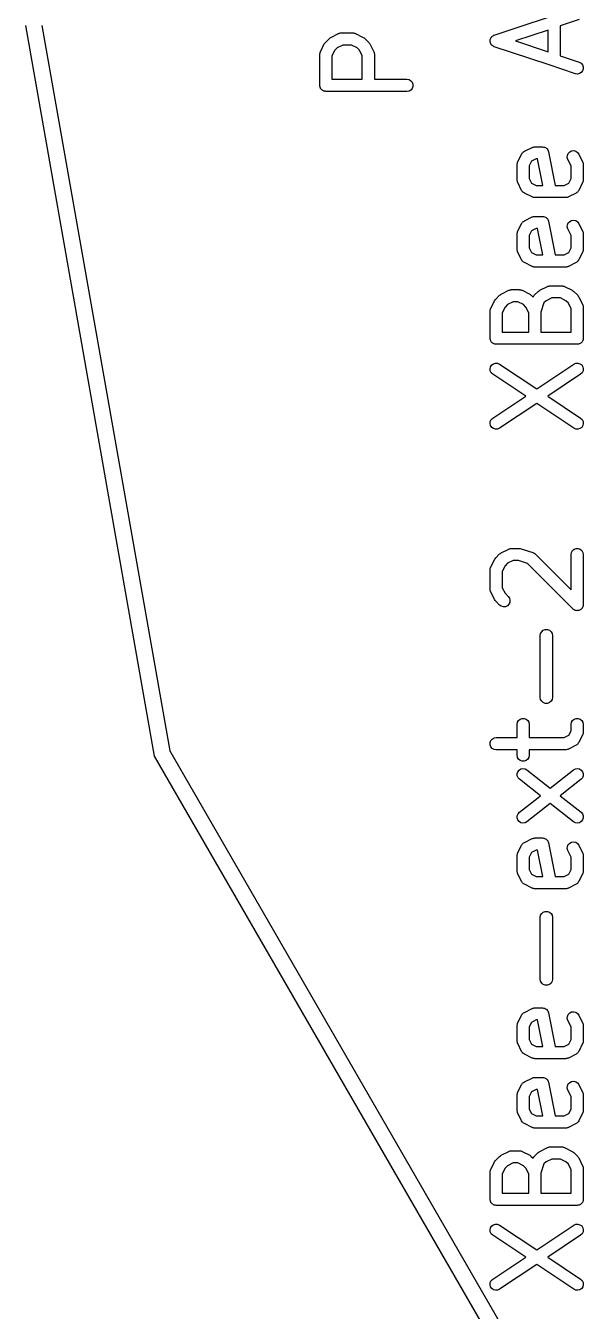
# Model space of a CAD drawing. Extents: x 173.7 to 226.3, y -126 to -74.1.
# Drawn here: x 173.65 to 180.53, y -115.86 to -100 of the extents above; entities that cross this region are included whole.
import ezdxf

# ---------------------------------------------------------------- set-up
doc = ezdxf.new("R2010")
doc.units = 0
doc.header["$MEASUREMENT"] = 0
doc.layers.add('BLACK', color=7, linetype='CONTINUOUS')

msp = doc.modelspace()

# ---------------------------------------------------------------- linework, layer by layer
at = {"layer": 'Black'}
for p, q in [((179.429, -100.119), (180.429, -99.786)), ((175.239, -109.012), (173.65, -100)), ((173.85, -100), (175.427, -108.944)), ((180.476, -99.9283), (180.242, -100.006)), ((180.242, -100.006), (180.242, -100.375)), ((177.347, -100.209), (177.395, -100.161)), ((177.395, -100.161), (177.404, -100.154)), ((177.404, -100.154), (177.414, -100.147)), ((177.414, -100.147), (177.509, -100.1)), ((177.509, -100.1), (177.513, -100.098)), ((177.513, -100.098), (177.517, -100.096)), ((177.517, -100.096), (177.526, -100.095)), ((177.526, -100.095), (177.534, -100.092)), ((177.534, -100.092), (177.539, -100.092)), ((177.539, -100.092), (177.543, -100.092)), ((177.543, -100.092), (177.686, -100.092)), ((177.686, -100.092), (177.69, -100.092)), ((177.69, -100.092), (177.694, -100.092)), ((177.694, -100.092), (177.703, -100.095)), ((177.703, -100.095), (177.711, -100.096)), ((177.711, -100.096), (177.715, -100.098)), ((177.715, -100.098), (177.719, -100.1)), ((177.719, -100.1), (177.814, -100.147)), ((177.814, -100.147), (177.824, -100.154)), ((177.824, -100.154), (177.834, -100.161)), ((177.834, -100.161), (177.882, -100.209)), ((179.378, -100.179), (179.379, -100.178)), ((179.378, -100.19), (179.378, -100.179)), ((179.378, -100.201), (179.378, -100.19)), ((179.379, -100.175), (179.383, -100.165)), ((179.379, -100.178), (179.379, -100.175)), ((179.383, -100.165), (179.386, -100.155)), ((179.386, -100.155), (179.388, -100.153)), ((179.388, -100.151), (179.396, -100.143)), ((179.388, -100.153), (179.388, -100.151)), ((179.396, -100.143), (179.403, -100.134)), ((179.403, -100.134), (179.404, -100.133)), ((179.404, -100.133), (179.406, -100.132)), ((179.406, -100.132), (179.415, -100.126)), ((179.415, -100.126), (179.425, -100.121)), ((179.425, -100.121), (179.427, -100.12)), ((179.427, -100.12), (179.429, -100.119)), ((180.092, -100.056), (179.69, -100.19)), ((179.69, -100.19), (180.092, -100.325)), ((180.092, -100.325), (180.092, -100.056)), ((177.277, -100.357), (177.278, -100.353)), ((177.277, -100.738), (177.277, -100.357)), ((177.278, -100.349), (177.28, -100.34)), ((177.278, -100.353), (177.278, -100.349)), ((177.28, -100.34), (177.282, -100.331)), ((177.282, -100.331), (177.284, -100.328)), ((177.284, -100.328), (177.285, -100.324)), ((177.285, -100.324), (177.333, -100.228)), ((177.333, -100.228), (177.34, -100.219)), ((177.34, -100.219), (177.347, -100.209)), ((177.462, -100.306), (177.427, -100.375)), ((177.492, -100.276), (177.462, -100.306)), ((177.561, -100.242), (177.492, -100.276)), ((177.668, -100.242), (177.561, -100.242)), ((177.737, -100.276), (177.668, -100.242)), ((177.767, -100.306), (177.737, -100.276)), ((177.801, -100.375), (177.767, -100.306)), ((177.882, -100.209), (177.888, -100.219)), ((177.888, -100.219), (177.896, -100.228)), ((177.896, -100.228), (177.943, -100.324)), ((177.943, -100.324), (177.945, -100.328)), ((177.945, -100.328), (177.947, -100.331)), ((177.947, -100.331), (177.948, -100.34)), ((177.948, -100.34), (177.951, -100.349)), ((177.951, -100.349), (177.95, -100.353)), ((177.95, -100.353), (177.951, -100.357)), ((177.951, -100.357), (177.951, -100.663)), ((179.379, -100.203), (179.378, -100.201)), ((179.379, -100.206), (179.379, -100.203)), ((179.383, -100.216), (179.379, -100.206)), ((179.386, -100.226), (179.383, -100.216)), ((179.388, -100.228), (179.386, -100.226)), ((179.388, -100.23), (179.388, -100.228)), ((179.396, -100.238), (179.388, -100.23)), ((179.403, -100.247), (179.396, -100.238)), ((179.404, -100.248), (179.403, -100.247)), ((179.406, -100.249), (179.404, -100.248)), ((179.415, -100.254), (179.406, -100.249)), ((179.425, -100.26), (179.415, -100.254)), ((179.427, -100.261), (179.425, -100.26)), ((179.429, -100.262), (179.427, -100.261)), ((180.092, -100.483), (179.429, -100.262)), ((177.427, -100.375), (177.427, -100.663)), ((177.801, -100.663), (177.801, -100.375)), ((180.429, -100.595), (180.092, -100.483)), ((180.242, -100.375), (180.476, -100.453)), ((180.476, -100.453), (180.499, -100.465)), ((180.499, -100.465), (180.516, -100.485)), ((180.516, -100.485), (180.526, -100.509)), ((180.526, -100.509), (180.527, -100.535)), ((177.427, -100.663), (177.801, -100.663)), ((177.951, -100.663), (178.352, -100.663)), ((178.352, -100.663), (178.378, -100.668)), ((178.378, -100.668), (178.401, -100.681)), ((180.454, -100.599), (180.429, -100.595)), ((180.48, -100.594), (180.454, -100.599)), ((180.502, -100.58), (180.48, -100.594)), ((180.518, -100.56), (180.502, -100.58)), ((180.527, -100.535), (180.518, -100.56)), ((177.279, -100.745), (177.277, -100.738)), ((177.279, -100.751), (177.279, -100.745)), ((177.281, -100.757), (177.279, -100.751)), ((177.282, -100.764), (177.281, -100.757)), ((177.285, -100.769), (177.282, -100.764)), ((177.287, -100.776), (177.285, -100.769)), ((177.292, -100.781), (177.287, -100.776)), ((177.295, -100.786), (177.292, -100.781)), ((177.3, -100.791), (177.295, -100.786)), ((177.304, -100.796), (177.3, -100.791)), ((177.31, -100.799), (177.304, -100.796)), ((177.315, -100.803), (177.31, -100.799)), ((177.321, -100.805), (177.315, -100.803)), ((177.327, -100.809), (177.321, -100.805)), ((177.333, -100.81), (177.327, -100.809)), ((177.339, -100.812), (177.333, -100.81)), ((177.346, -100.812), (177.339, -100.812)), ((177.352, -100.813), (177.346, -100.812)), ((178.352, -100.813), (177.352, -100.813)), ((178.378, -100.809), (178.352, -100.813)), ((178.401, -100.796), (178.378, -100.809)), ((178.401, -100.681), (178.417, -100.701)), ((178.417, -100.776), (178.401, -100.796)), ((178.417, -100.701), (178.426, -100.725)), ((178.426, -100.751), (178.417, -100.776)), ((178.426, -100.725), (178.426, -100.751)), ((179.719, -101.681), (179.766, -101.586)), ((179.766, -101.586), (179.773, -101.577)), ((179.773, -101.577), (179.779, -101.567)), ((179.779, -101.567), (179.781, -101.566)), ((179.781, -101.566), (179.782, -101.565)), ((179.782, -101.565), (179.791, -101.559)), ((179.791, -101.559), (179.8, -101.552)), ((179.8, -101.552), (179.895, -101.504)), ((179.895, -101.504), (179.899, -101.503)), ((179.899, -101.503), (179.903, -101.501)), ((179.903, -101.501), (179.912, -101.499)), ((179.912, -101.499), (179.92, -101.497)), ((179.92, -101.497), (179.924, -101.497)), ((179.924, -101.497), (179.929, -101.496)), ((179.929, -101.496), (180.024, -101.496)), ((180.024, -101.496), (180.036, -101.499)), ((180.036, -101.499), (180.048, -101.5)), ((180.048, -101.5), (180.049, -101.501)), ((180.049, -101.501), (180.049, -101.501)), ((180.049, -101.501), (180.06, -101.507)), ((180.06, -101.507), (180.071, -101.513)), ((180.071, -101.513), (180.071, -101.514)), ((180.071, -101.514), (180.072, -101.514)), ((180.072, -101.514), (180.08, -101.523)), ((180.08, -101.523), (180.088, -101.532)), ((180.088, -101.532), (180.088, -101.533)), ((180.088, -101.533), (180.089, -101.534)), ((180.089, -101.534), (180.093, -101.545)), ((180.093, -101.545), (180.097, -101.557)), ((180.097, -101.557), (180.181, -101.973)), ((180.33, -101.628), (180.332, -101.602)), ((180.332, -101.602), (180.342, -101.578)), ((180.342, -101.578), (180.36, -101.559)), ((180.36, -101.559), (180.383, -101.547)), ((180.383, -101.547), (180.409, -101.544)), ((180.409, -101.544), (180.435, -101.55)), ((180.435, -101.55), (180.456, -101.565)), ((180.456, -101.565), (180.472, -101.586)), ((180.472, -101.586), (180.519, -101.681)), ((179.711, -101.706), (179.714, -101.697)), ((179.711, -101.71), (179.711, -101.706)), ((179.711, -101.714), (179.711, -101.71)), ((179.711, -101.905), (179.711, -101.714)), ((179.714, -101.697), (179.715, -101.689)), ((179.715, -101.689), (179.717, -101.685)), ((179.717, -101.685), (179.719, -101.681)), ((179.889, -101.675), (179.861, -101.732)), ((179.861, -101.732), (179.861, -101.887)), ((179.946, -101.646), (179.889, -101.675)), ((179.962, -101.646), (179.946, -101.646)), ((180.028, -101.973), (179.962, -101.646)), ((180.338, -101.653), (180.33, -101.628)), ((180.377, -101.732), (180.338, -101.653)), ((180.377, -101.887), (180.377, -101.732)), ((180.519, -101.681), (180.521, -101.685)), ((180.521, -101.685), (180.523, -101.689)), ((180.523, -101.689), (180.524, -101.697)), ((180.524, -101.697), (180.527, -101.706)), ((180.527, -101.706), (180.527, -101.71)), ((180.527, -101.71), (180.527, -101.714)), ((180.527, -101.714), (180.527, -101.905)), ((179.711, -101.909), (179.711, -101.905)), ((179.711, -101.913), (179.711, -101.909)), ((179.714, -101.922), (179.711, -101.913)), ((179.715, -101.93), (179.714, -101.922)), ((179.717, -101.934), (179.715, -101.93)), ((179.719, -101.938), (179.717, -101.934)), ((179.766, -102.034), (179.719, -101.938)), ((179.861, -101.887), (179.889, -101.944)), ((179.889, -101.944), (179.946, -101.973)), ((180.292, -101.973), (180.349, -101.944)), ((180.349, -101.944), (180.377, -101.887)), ((180.519, -101.938), (180.472, -102.034)), ((180.521, -101.934), (180.519, -101.938)), ((180.523, -101.93), (180.521, -101.934)), ((180.524, -101.922), (180.523, -101.93)), ((180.527, -101.913), (180.524, -101.922)), ((180.527, -101.905), (180.527, -101.909)), ((180.527, -101.909), (180.527, -101.913)), ((179.773, -102.042), (179.766, -102.034)), ((179.779, -102.052), (179.773, -102.042)), ((179.781, -102.053), (179.779, -102.052)), ((179.782, -102.054), (179.781, -102.053)), ((179.791, -102.061), (179.782, -102.054)), ((179.8, -102.067), (179.791, -102.061)), ((179.895, -102.115), (179.8, -102.067)), ((179.946, -101.973), (180.028, -101.973)), ((180.181, -101.973), (180.292, -101.973)), ((180.438, -102.067), (180.343, -102.115)), ((180.447, -102.061), (180.438, -102.067)), ((180.456, -102.054), (180.447, -102.061)), ((180.458, -102.053), (180.456, -102.054)), ((180.459, -102.052), (180.458, -102.053)), ((180.465, -102.042), (180.459, -102.052)), ((180.472, -102.034), (180.465, -102.042)), ((179.899, -102.116), (179.895, -102.115)), ((179.903, -102.118), (179.899, -102.116)), ((179.912, -102.12), (179.903, -102.118)), ((179.92, -102.122), (179.912, -102.12)), ((179.924, -102.122), (179.92, -102.122)), ((179.929, -102.123), (179.924, -102.122)), ((180.31, -102.123), (179.929, -102.123)), ((180.314, -102.122), (180.31, -102.123)), ((180.318, -102.122), (180.314, -102.122)), ((180.327, -102.12), (180.318, -102.122)), ((180.335, -102.118), (180.327, -102.12)), ((180.339, -102.116), (180.335, -102.118)), ((180.343, -102.115), (180.339, -102.116)), ((179.782, -102.422), (179.791, -102.416)), ((179.791, -102.416), (179.8, -102.409)), ((179.8, -102.409), (179.895, -102.361)), ((179.895, -102.361), (179.899, -102.36)), ((179.899, -102.36), (179.903, -102.358)), ((179.903, -102.358), (179.912, -102.357)), ((179.912, -102.357), (179.92, -102.354)), ((179.92, -102.354), (179.924, -102.354)), ((179.924, -102.354), (179.929, -102.354)), ((179.929, -102.354), (180.024, -102.354)), ((180.024, -102.354), (180.036, -102.356)), ((180.036, -102.356), (180.048, -102.358)), ((180.048, -102.358), (180.049, -102.358)), ((180.049, -102.358), (180.049, -102.358)), ((180.049, -102.358), (180.06, -102.364)), ((180.06, -102.364), (180.071, -102.37)), ((180.071, -102.37), (180.071, -102.371)), ((180.071, -102.371), (180.072, -102.371)), ((180.072, -102.371), (180.08, -102.38)), ((180.08, -102.38), (180.088, -102.39)), ((180.088, -102.39), (180.088, -102.39)), ((180.088, -102.39), (180.089, -102.391)), ((180.089, -102.391), (180.093, -102.403)), ((180.093, -102.403), (180.097, -102.414)), ((180.097, -102.414), (180.181, -102.83)), ((180.342, -102.435), (180.36, -102.416)), ((180.36, -102.416), (180.383, -102.404)), ((180.383, -102.404), (180.409, -102.401)), ((180.409, -102.401), (180.435, -102.407)), ((180.435, -102.407), (180.456, -102.422)), ((179.711, -102.563), (179.714, -102.554)), ((179.711, -102.567), (179.711, -102.563)), ((179.711, -102.571), (179.711, -102.567)), ((179.711, -102.762), (179.711, -102.571)), ((179.714, -102.554), (179.715, -102.546)), ((179.715, -102.546), (179.717, -102.542)), ((179.717, -102.542), (179.719, -102.538)), ((179.719, -102.538), (179.766, -102.443)), ((179.766, -102.443), (179.773, -102.434)), ((179.773, -102.434), (179.779, -102.425)), ((179.779, -102.425), (179.781, -102.423)), ((179.781, -102.423), (179.782, -102.422)), ((179.889, -102.532), (179.861, -102.589)), ((179.946, -102.504), (179.889, -102.532)), ((179.962, -102.504), (179.946, -102.504)), ((180.028, -102.83), (179.962, -102.504)), ((180.33, -102.485), (180.332, -102.459)), ((180.338, -102.51), (180.33, -102.485)), ((180.332, -102.459), (180.342, -102.435)), ((180.377, -102.589), (180.338, -102.51)), ((180.456, -102.422), (180.472, -102.443)), ((180.472, -102.443), (180.519, -102.538)), ((180.519, -102.538), (180.521, -102.542)), ((180.521, -102.542), (180.523, -102.546)), ((180.523, -102.546), (180.524, -102.554)), ((180.524, -102.554), (180.527, -102.563)), ((180.527, -102.563), (180.527, -102.567)), ((180.527, -102.567), (180.527, -102.571)), ((180.527, -102.571), (180.527, -102.762)), ((179.861, -102.589), (179.861, -102.744)), ((180.377, -102.744), (180.377, -102.589)), ((179.711, -102.766), (179.711, -102.762)), ((179.711, -102.77), (179.711, -102.766)), ((179.714, -102.779), (179.711, -102.77)), ((179.715, -102.788), (179.714, -102.779)), ((179.717, -102.791), (179.715, -102.788)), ((179.719, -102.795), (179.717, -102.791)), ((179.766, -102.891), (179.719, -102.795)), ((179.773, -102.9), (179.766, -102.891)), ((179.861, -102.744), (179.889, -102.801)), ((179.889, -102.801), (179.946, -102.83)), ((179.946, -102.83), (180.028, -102.83)), ((180.181, -102.83), (180.292, -102.83)), ((180.292, -102.83), (180.349, -102.801)), ((180.349, -102.801), (180.377, -102.744)), ((180.472, -102.891), (180.465, -102.9)), ((180.519, -102.795), (180.472, -102.891)), ((180.521, -102.791), (180.519, -102.795)), ((180.523, -102.788), (180.521, -102.791)), ((180.524, -102.779), (180.523, -102.788)), ((180.527, -102.77), (180.524, -102.779)), ((180.527, -102.762), (180.527, -102.766)), ((180.527, -102.766), (180.527, -102.77)), ((179.779, -102.909), (179.773, -102.9)), ((179.781, -102.91), (179.779, -102.909)), ((179.782, -102.912), (179.781, -102.91)), ((179.791, -102.918), (179.782, -102.912)), ((179.8, -102.924), (179.791, -102.918)), ((179.895, -102.972), (179.8, -102.924)), ((179.899, -102.973), (179.895, -102.972)), ((179.903, -102.975), (179.899, -102.973)), ((179.912, -102.977), (179.903, -102.975)), ((179.92, -102.979), (179.912, -102.977)), ((179.924, -102.979), (179.92, -102.979)), ((179.929, -102.98), (179.924, -102.979)), ((180.31, -102.98), (179.929, -102.98)), ((180.314, -102.979), (180.31, -102.98)), ((180.318, -102.979), (180.314, -102.979)), ((180.327, -102.977), (180.318, -102.979)), ((180.335, -102.975), (180.327, -102.977)), ((180.339, -102.973), (180.335, -102.975)), ((180.343, -102.972), (180.339, -102.973)), ((180.438, -102.924), (180.343, -102.972)), ((180.447, -102.918), (180.438, -102.924)), ((180.456, -102.912), (180.447, -102.918)), ((180.458, -102.91), (180.456, -102.912)), ((180.459, -102.909), (180.458, -102.91)), ((180.465, -102.9), (180.459, -102.909)), ((180.102, -103.214), (180.11, -103.211)), ((180.11, -103.211), (180.115, -103.211)), ((180.115, -103.211), (180.119, -103.211)), ((180.119, -103.211), (180.262, -103.211)), ((180.262, -103.211), (180.266, -103.211)), ((180.266, -103.211), (180.27, -103.211)), ((180.27, -103.211), (180.279, -103.214)), ((179.447, -103.376), (179.495, -103.328)), ((179.495, -103.328), (179.504, -103.321)), ((179.504, -103.321), (179.514, -103.314)), ((179.514, -103.314), (179.609, -103.266)), ((179.609, -103.266), (179.613, -103.265)), ((179.613, -103.265), (179.617, -103.263)), ((179.617, -103.263), (179.626, -103.261)), ((179.626, -103.261), (179.634, -103.259)), ((179.634, -103.259), (179.639, -103.259)), ((179.639, -103.259), (179.643, -103.258)), ((179.643, -103.258), (179.738, -103.258)), ((179.738, -103.258), (179.742, -103.259)), ((179.742, -103.259), (179.747, -103.259)), ((179.747, -103.259), (179.755, -103.261)), ((179.755, -103.261), (179.764, -103.263)), ((179.764, -103.263), (179.767, -103.265)), ((179.767, -103.265), (179.772, -103.266)), ((179.772, -103.266), (179.867, -103.314)), ((179.867, -103.314), (179.877, -103.321)), ((179.877, -103.321), (179.886, -103.328)), ((179.886, -103.328), (179.908, -103.35)), ((179.908, -103.349), (179.913, -103.342)), ((179.908, -103.35), (179.908, -103.349)), ((179.913, -103.342), (179.917, -103.334)), ((179.917, -103.334), (179.921, -103.331)), ((179.921, -103.331), (179.923, -103.328)), ((179.923, -103.328), (179.971, -103.28)), ((179.971, -103.28), (179.981, -103.273)), ((179.981, -103.273), (179.99, -103.266)), ((179.99, -103.266), (180.086, -103.219)), ((180.137, -103.361), (180.068, -103.395)), ((180.086, -103.219), (180.09, -103.217)), ((180.09, -103.217), (180.093, -103.215)), ((180.093, -103.215), (180.102, -103.214)), ((180.244, -103.361), (180.137, -103.361)), ((180.313, -103.395), (180.244, -103.361)), ((180.279, -103.214), (180.288, -103.215)), ((180.288, -103.215), (180.291, -103.217)), ((180.291, -103.217), (180.295, -103.219)), ((180.295, -103.219), (180.391, -103.266)), ((180.391, -103.266), (180.4, -103.273)), ((180.4, -103.273), (180.41, -103.28)), ((180.41, -103.28), (180.458, -103.328)), ((180.458, -103.328), (180.465, -103.338)), ((180.465, -103.338), (180.472, -103.347)), ((180.472, -103.347), (180.519, -103.443)), ((179.377, -103.524), (179.378, -103.52)), ((179.377, -103.857), (179.377, -103.524)), ((179.378, -103.515), (179.38, -103.507)), ((179.378, -103.52), (179.378, -103.515)), ((179.38, -103.507), (179.382, -103.498)), ((179.382, -103.498), (179.384, -103.494)), ((179.384, -103.494), (179.385, -103.49)), ((179.385, -103.49), (179.433, -103.395)), ((179.433, -103.395), (179.44, -103.385)), ((179.44, -103.385), (179.447, -103.376)), ((179.562, -103.473), (179.527, -103.542)), ((179.592, -103.443), (179.562, -103.473)), ((179.661, -103.408), (179.592, -103.443)), ((179.72, -103.408), (179.661, -103.408)), ((179.789, -103.443), (179.72, -103.408)), ((179.819, -103.473), (179.789, -103.443)), ((179.854, -103.542), (179.819, -103.473)), ((180.042, -103.421), (180.004, -103.536)), ((180.068, -103.395), (180.042, -103.421)), ((180.343, -103.425), (180.313, -103.395)), ((180.377, -103.494), (180.343, -103.425)), ((180.377, -103.782), (180.377, -103.494)), ((180.519, -103.443), (180.521, -103.447)), ((180.521, -103.447), (180.523, -103.451)), ((180.523, -103.451), (180.524, -103.459)), ((180.524, -103.459), (180.527, -103.468)), ((180.527, -103.468), (180.527, -103.472)), ((180.527, -103.472), (180.527, -103.476)), ((180.527, -103.476), (180.527, -103.857)), ((179.527, -103.542), (179.527, -103.782)), ((179.854, -103.782), (179.854, -103.542)), ((180.004, -103.536), (180.004, -103.782)), ((179.527, -103.782), (179.854, -103.782)), ((180.004, -103.782), (180.377, -103.782)), ((179.379, -103.864), (179.377, -103.857)), ((179.379, -103.87), (179.379, -103.864)), ((179.381, -103.876), (179.379, -103.87)), ((179.382, -103.883), (179.381, -103.876)), ((179.385, -103.888), (179.382, -103.883)), ((179.387, -103.895), (179.385, -103.888)), ((179.392, -103.9), (179.387, -103.895)), ((179.395, -103.905), (179.392, -103.9)), ((179.4, -103.91), (179.395, -103.905)), ((179.404, -103.915), (179.4, -103.91)), ((179.41, -103.918), (179.404, -103.915)), ((179.415, -103.922), (179.41, -103.918)), ((179.421, -103.924), (179.415, -103.922)), ((179.427, -103.928), (179.421, -103.924)), ((179.433, -103.929), (179.427, -103.928)), ((179.439, -103.931), (179.433, -103.929)), ((179.446, -103.931), (179.439, -103.931)), ((179.452, -103.932), (179.446, -103.931)), ((180.452, -103.932), (179.452, -103.932)), ((180.459, -103.931), (180.452, -103.932)), ((180.465, -103.931), (180.459, -103.931)), ((180.472, -103.929), (180.465, -103.931)), ((180.478, -103.928), (180.472, -103.929)), ((180.484, -103.924), (180.478, -103.928)), ((180.49, -103.922), (180.484, -103.924)), ((180.495, -103.918), (180.49, -103.922)), ((180.501, -103.915), (180.495, -103.918)), ((180.505, -103.91), (180.501, -103.915)), ((180.51, -103.905), (180.505, -103.91)), ((180.513, -103.9), (180.51, -103.905)), ((180.517, -103.895), (180.513, -103.9)), ((180.52, -103.888), (180.517, -103.895)), ((180.523, -103.883), (180.52, -103.888)), ((180.524, -103.876), (180.523, -103.883)), ((180.526, -103.87), (180.524, -103.876)), ((180.527, -103.857), (180.526, -103.864)), ((180.526, -103.864), (180.526, -103.87)), ((179.378, -104.233), (179.384, -104.208)), ((179.38, -104.259), (179.378, -104.233)), ((179.392, -104.283), (179.38, -104.259)), ((179.384, -104.208), (179.398, -104.186)), ((179.411, -104.3), (179.392, -104.283)), ((179.398, -104.186), (179.419, -104.171)), ((179.817, -104.571), (179.411, -104.3)), ((179.419, -104.171), (179.444, -104.164)), ((179.444, -104.164), (179.47, -104.165)), ((179.47, -104.165), (179.494, -104.176)), ((179.494, -104.176), (179.952, -104.481)), ((179.952, -104.481), (180.411, -104.176)), ((180.494, -104.3), (180.088, -104.571)), ((180.411, -104.176), (180.435, -104.165)), ((180.435, -104.165), (180.461, -104.164)), ((180.461, -104.164), (180.486, -104.171)), ((180.486, -104.171), (180.507, -104.186)), ((180.513, -104.283), (180.494, -104.3)), ((180.507, -104.186), (180.521, -104.208)), ((180.524, -104.259), (180.513, -104.283)), ((180.521, -104.208), (180.527, -104.233)), ((180.527, -104.233), (180.524, -104.259)), ((179.411, -104.842), (179.817, -104.571)), ((180.088, -104.571), (180.494, -104.842)), ((179.952, -104.662), (179.494, -104.967)), ((180.411, -104.967), (179.952, -104.662)), ((179.378, -104.91), (179.38, -104.884)), ((179.384, -104.935), (179.378, -104.91)), ((179.38, -104.884), (179.392, -104.86)), ((179.398, -104.957), (179.384, -104.935)), ((179.392, -104.86), (179.411, -104.842)), ((180.494, -104.842), (180.513, -104.86)), ((180.521, -104.935), (180.507, -104.957)), ((180.513, -104.86), (180.524, -104.884)), ((180.527, -104.91), (180.521, -104.935)), ((180.524, -104.884), (180.527, -104.91)), ((179.419, -104.972), (179.398, -104.957)), ((179.444, -104.979), (179.419, -104.972)), ((179.47, -104.978), (179.444, -104.979)), ((179.494, -104.967), (179.47, -104.978)), ((180.435, -104.978), (180.411, -104.967)), ((180.461, -104.979), (180.435, -104.978)), ((180.486, -104.972), (180.461, -104.979)), ((180.507, -104.957), (180.486, -104.972)), ((179.447, -106.566), (179.495, -106.518)), ((179.495, -106.518), (179.504, -106.512)), ((179.504, -106.512), (179.514, -106.504)), ((179.514, -106.504), (179.609, -106.457)), ((179.609, -106.457), (179.613, -106.455)), ((179.613, -106.455), (179.617, -106.453)), ((179.617, -106.453), (179.626, -106.452)), ((179.626, -106.452), (179.634, -106.449)), ((179.634, -106.449), (179.639, -106.45)), ((179.639, -106.45), (179.643, -106.449)), ((179.643, -106.449), (179.738, -106.449)), ((179.738, -106.449), (179.75, -106.451)), ((179.75, -106.451), (179.762, -106.453)), ((179.762, -106.453), (179.905, -106.5)), ((179.905, -106.5), (179.908, -106.502)), ((179.908, -106.502), (179.913, -106.503)), ((179.913, -106.503), (179.92, -106.508)), ((179.92, -106.508), (179.928, -106.513)), ((179.928, -106.513), (179.93, -106.516)), ((179.93, -106.516), (179.934, -106.518)), ((179.934, -106.518), (180.377, -106.962)), ((180.377, -106.524), (180.382, -106.498)), ((180.377, -106.962), (180.377, -106.524)), ((180.382, -106.498), (180.395, -106.476)), ((180.395, -106.476), (180.415, -106.459)), ((180.415, -106.459), (180.439, -106.45)), ((180.439, -106.45), (180.465, -106.45)), ((180.465, -106.45), (180.49, -106.459)), ((180.49, -106.459), (180.51, -106.476)), ((180.51, -106.476), (180.523, -106.498)), ((180.523, -106.498), (180.527, -106.524)), ((180.527, -106.524), (180.527, -107.143)), ((179.378, -106.706), (179.38, -106.697)), ((179.38, -106.697), (179.382, -106.689)), ((179.382, -106.689), (179.384, -106.685)), ((179.384, -106.685), (179.385, -106.681)), ((179.385, -106.681), (179.433, -106.586)), ((179.433, -106.586), (179.44, -106.576)), ((179.44, -106.576), (179.447, -106.566)), ((179.562, -106.663), (179.527, -106.732)), ((179.592, -106.633), (179.562, -106.663)), ((179.661, -106.599), (179.592, -106.633)), ((179.726, -106.599), (179.661, -106.599)), ((179.84, -106.637), (179.726, -106.599)), ((180.399, -107.196), (179.84, -106.637)), ((179.377, -106.714), (179.378, -106.71)), ((179.377, -106.952), (179.377, -106.714)), ((179.378, -106.71), (179.378, -106.706)), ((179.527, -106.732), (179.527, -106.935)), ((179.378, -106.957), (179.377, -106.952)), ((179.378, -106.961), (179.378, -106.957)), ((179.38, -106.969), (179.378, -106.961)), ((179.382, -106.978), (179.38, -106.969)), ((179.384, -106.982), (179.382, -106.978)), ((179.385, -106.986), (179.384, -106.982)), ((179.433, -107.081), (179.385, -106.986)), ((179.527, -106.935), (179.562, -107.003)), ((179.562, -107.003), (179.601, -107.042)), ((179.44, -107.091), (179.433, -107.081)), ((179.447, -107.101), (179.44, -107.091)), ((179.495, -107.148), (179.447, -107.101)), ((179.516, -107.163), (179.495, -107.148)), ((179.541, -107.17), (179.516, -107.163)), ((179.567, -107.168), (179.541, -107.17)), ((179.591, -107.157), (179.567, -107.168)), ((179.609, -107.138), (179.591, -107.157)), ((179.601, -107.042), (179.616, -107.064)), ((179.62, -107.115), (179.609, -107.138)), ((179.616, -107.064), (179.622, -107.089)), ((179.622, -107.089), (179.62, -107.115)), ((180.523, -107.169), (180.518, -107.177)), ((180.525, -107.162), (180.523, -107.165)), ((180.523, -107.165), (180.523, -107.169)), ((180.526, -107.153), (180.525, -107.162)), ((180.527, -107.143), (180.526, -107.153)), ((180.407, -107.202), (180.399, -107.196)), ((180.415, -107.208), (180.407, -107.202)), ((180.418, -107.209), (180.415, -107.208)), ((180.421, -107.211), (180.418, -107.209)), ((180.43, -107.213), (180.421, -107.211)), ((180.439, -107.217), (180.43, -107.213)), ((180.443, -107.217), (180.439, -107.217)), ((180.446, -107.218), (180.443, -107.217)), ((180.456, -107.217), (180.446, -107.218)), ((180.465, -107.217), (180.456, -107.217)), ((180.469, -107.216), (180.465, -107.217)), ((180.472, -107.215), (180.469, -107.216)), ((180.481, -107.211), (180.472, -107.215)), ((180.49, -107.208), (180.481, -107.211)), ((180.492, -107.206), (180.49, -107.208)), ((180.495, -107.204), (180.492, -107.206)), ((180.502, -107.197), (180.495, -107.204)), ((180.51, -107.191), (180.502, -107.197)), ((180.511, -107.188), (180.51, -107.191)), ((180.514, -107.186), (180.511, -107.188)), ((180.518, -107.177), (180.514, -107.186)), ((180.001, -107.498), (180.014, -107.476)), ((180.014, -107.476), (180.034, -107.459)), ((180.034, -107.459), (180.058, -107.45)), ((180.058, -107.45), (180.084, -107.45)), ((180.084, -107.45), (180.109, -107.459)), ((180.109, -107.459), (180.129, -107.476)), ((180.129, -107.476), (180.142, -107.498)), ((179.996, -107.524), (180.001, -107.498)), ((179.996, -108.286), (179.996, -107.524)), ((180.142, -107.498), (180.146, -107.524)), ((180.146, -107.524), (180.146, -108.286)), ((180.001, -108.311), (179.996, -108.286)), ((180.146, -108.286), (180.142, -108.311)), ((180.014, -108.334), (180.001, -108.311)), ((180.034, -108.351), (180.014, -108.334)), ((180.058, -108.36), (180.034, -108.351)), ((180.084, -108.36), (180.058, -108.36)), ((180.109, -108.351), (180.084, -108.36)), ((180.129, -108.334), (180.109, -108.351)), ((180.142, -108.311), (180.129, -108.334)), ((179.711, -108.619), (179.715, -108.593)), ((179.715, -108.593), (179.728, -108.571)), ((179.728, -108.571), (179.748, -108.554)), ((179.748, -108.554), (179.773, -108.545)), ((179.773, -108.545), (179.799, -108.545)), ((179.799, -108.545), (179.823, -108.554)), ((179.823, -108.554), (179.843, -108.571)), ((179.843, -108.571), (179.856, -108.593)), ((179.856, -108.593), (179.861, -108.619)), ((180.377, -108.619), (180.382, -108.593)), ((180.382, -108.593), (180.395, -108.571)), ((180.395, -108.571), (180.415, -108.554)), ((180.415, -108.554), (180.439, -108.545)), ((180.439, -108.545), (180.465, -108.545)), ((180.465, -108.545), (180.49, -108.554)), ((180.49, -108.554), (180.51, -108.571)), ((180.51, -108.571), (180.523, -108.593)), ((180.523, -108.593), (180.527, -108.619)), ((179.711, -108.782), (179.711, -108.619)), ((179.861, -108.619), (179.861, -108.782)), ((180.292, -108.782), (180.349, -108.754)), ((180.349, -108.754), (180.377, -108.697)), ((180.377, -108.697), (180.377, -108.619)), ((180.519, -108.748), (180.472, -108.843)), ((180.521, -108.744), (180.519, -108.748)), ((180.523, -108.74), (180.521, -108.744)), ((180.524, -108.731), (180.523, -108.74)), ((180.527, -108.723), (180.524, -108.731)), ((180.527, -108.619), (180.527, -108.714)), ((180.527, -108.714), (180.527, -108.719)), ((180.527, -108.719), (180.527, -108.723)), ((179.379, -108.844), (179.387, -108.82)), ((179.379, -108.87), (179.379, -108.844)), ((179.387, -108.895), (179.379, -108.87)), ((179.387, -108.82), (179.404, -108.8)), ((179.404, -108.915), (179.387, -108.895)), ((179.404, -108.8), (179.427, -108.787)), ((179.427, -108.928), (179.404, -108.915)), ((179.427, -108.787), (179.452, -108.782)), ((179.452, -108.782), (179.711, -108.782)), ((179.861, -108.782), (180.292, -108.782)), ((180.438, -108.877), (180.343, -108.924)), ((180.447, -108.87), (180.438, -108.877)), ((180.456, -108.864), (180.447, -108.87)), ((180.458, -108.862), (180.456, -108.864)), ((180.459, -108.861), (180.458, -108.862)), ((180.465, -108.852), (180.459, -108.861)), ((180.472, -108.843), (180.465, -108.852)), ((179.815, -116.937), (175.239, -109.012)), ((175.427, -108.944), (179.968, -116.809)), ((179.452, -108.932), (179.427, -108.928)), ((179.711, -108.932), (179.452, -108.932)), ((179.711, -109), (179.711, -108.932)), ((179.715, -109.026), (179.711, -109)), ((179.728, -109.048), (179.715, -109.026)), ((179.748, -109.065), (179.728, -109.048)), ((179.773, -109.074), (179.748, -109.065)), ((179.799, -109.074), (179.773, -109.074)), ((179.823, -109.065), (179.799, -109.074)), ((179.843, -109.048), (179.823, -109.065)), ((179.856, -109.026), (179.843, -109.048)), ((179.861, -109), (179.856, -109.026)), ((180.31, -108.932), (179.861, -108.932)), ((179.861, -108.932), (179.861, -109)), ((180.314, -108.931), (180.31, -108.932)), ((180.318, -108.932), (180.314, -108.931)), ((180.327, -108.929), (180.318, -108.932)), ((180.335, -108.928), (180.327, -108.929)), ((180.339, -108.925), (180.335, -108.928)), ((180.343, -108.924), (180.339, -108.925)), ((179.711, -109.227), (179.72, -109.203)), ((179.712, -109.253), (179.711, -109.227)), ((179.72, -109.203), (179.736, -109.182)), ((179.736, -109.182), (179.758, -109.168)), ((179.758, -109.168), (179.783, -109.163)), ((179.783, -109.163), (179.809, -109.167)), ((179.809, -109.167), (179.832, -109.179)), ((179.832, -109.179), (180.119, -109.405)), ((180.119, -109.405), (180.406, -109.179)), ((180.406, -109.179), (180.429, -109.167)), ((180.429, -109.167), (180.455, -109.163)), ((180.455, -109.163), (180.48, -109.168)), ((180.48, -109.168), (180.502, -109.182)), ((180.502, -109.182), (180.519, -109.203)), ((180.519, -109.203), (180.527, -109.227)), ((180.527, -109.227), (180.526, -109.253)), ((179.722, -109.278), (179.712, -109.253)), ((179.739, -109.297), (179.722, -109.278)), ((179.998, -109.5), (179.739, -109.297)), ((180.499, -109.297), (180.24, -109.5)), ((180.516, -109.278), (180.499, -109.297)), ((180.526, -109.253), (180.516, -109.278)), ((179.739, -109.703), (179.998, -109.5)), ((180.24, -109.5), (180.499, -109.703)), ((179.722, -109.722), (179.739, -109.703)), ((180.119, -109.595), (179.832, -109.821)), ((180.406, -109.821), (180.119, -109.595)), ((180.499, -109.703), (180.516, -109.722)), ((179.711, -109.773), (179.712, -109.747)), ((179.72, -109.797), (179.711, -109.773)), ((179.712, -109.747), (179.722, -109.722)), ((179.736, -109.818), (179.72, -109.797)), ((179.758, -109.832), (179.736, -109.818)), ((179.783, -109.837), (179.758, -109.832)), ((179.809, -109.833), (179.783, -109.837)), ((179.832, -109.821), (179.809, -109.833)), ((180.429, -109.833), (180.406, -109.821)), ((180.455, -109.837), (180.429, -109.833)), ((180.48, -109.832), (180.455, -109.837)), ((180.502, -109.818), (180.48, -109.832)), ((180.519, -109.797), (180.502, -109.818)), ((180.516, -109.722), (180.526, -109.747)), ((180.527, -109.773), (180.519, -109.797)), ((180.526, -109.747), (180.527, -109.773)), ((179.8, -110.076), (179.895, -110.028)), ((179.895, -110.028), (179.899, -110.027)), ((179.899, -110.027), (179.903, -110.025)), ((179.903, -110.025), (179.912, -110.023)), ((179.912, -110.023), (179.92, -110.021)), ((179.92, -110.021), (179.924, -110.021)), ((179.924, -110.021), (179.929, -110.02)), ((179.929, -110.02), (180.024, -110.02)), ((180.024, -110.02), (180.036, -110.022)), ((180.036, -110.022), (180.048, -110.024)), ((180.048, -110.024), (180.049, -110.025)), ((180.049, -110.025), (180.049, -110.025)), ((180.049, -110.025), (180.06, -110.031)), ((179.719, -110.205), (179.766, -110.109)), ((179.766, -110.109), (179.773, -110.1)), ((179.773, -110.1), (179.779, -110.091)), ((179.779, -110.091), (179.781, -110.09)), ((179.781, -110.09), (179.782, -110.088)), ((179.782, -110.088), (179.791, -110.082)), ((179.791, -110.082), (179.8, -110.076)), ((179.946, -110.17), (179.889, -110.199)), ((179.962, -110.17), (179.946, -110.17)), ((180.028, -110.496), (179.962, -110.17)), ((180.06, -110.031), (180.071, -110.037)), ((180.071, -110.037), (180.071, -110.037)), ((180.071, -110.037), (180.072, -110.038)), ((180.072, -110.038), (180.08, -110.047)), ((180.08, -110.047), (180.088, -110.056)), ((180.088, -110.056), (180.088, -110.057)), ((180.088, -110.057), (180.089, -110.058)), ((180.089, -110.058), (180.093, -110.069)), ((180.093, -110.069), (180.097, -110.081)), ((180.097, -110.081), (180.181, -110.496)), ((180.33, -110.151), (180.332, -110.125)), ((180.338, -110.176), (180.33, -110.151)), ((180.332, -110.125), (180.342, -110.102)), ((180.377, -110.256), (180.338, -110.176)), ((180.342, -110.102), (180.36, -110.083)), ((180.36, -110.083), (180.383, -110.071)), ((180.383, -110.071), (180.409, -110.068)), ((180.409, -110.068), (180.435, -110.074)), ((180.435, -110.074), (180.456, -110.088)), ((180.456, -110.088), (180.472, -110.109)), ((180.472, -110.109), (180.519, -110.205)), ((179.711, -110.23), (179.714, -110.221)), ((179.711, -110.234), (179.711, -110.23)), ((179.711, -110.238), (179.711, -110.234)), ((179.711, -110.429), (179.711, -110.238)), ((179.714, -110.221), (179.715, -110.212)), ((179.715, -110.212), (179.717, -110.209)), ((179.717, -110.209), (179.719, -110.205)), ((179.889, -110.199), (179.861, -110.256)), ((179.861, -110.256), (179.861, -110.411)), ((180.377, -110.411), (180.377, -110.256)), ((180.519, -110.205), (180.521, -110.209)), ((180.521, -110.209), (180.523, -110.212)), ((180.523, -110.212), (180.524, -110.221)), ((180.524, -110.221), (180.527, -110.23)), ((180.527, -110.23), (180.527, -110.234)), ((180.527, -110.234), (180.527, -110.238)), ((180.527, -110.238), (180.527, -110.429)), ((179.711, -110.433), (179.711, -110.429)), ((179.711, -110.437), (179.711, -110.433)), ((179.714, -110.446), (179.711, -110.437)), ((179.715, -110.454), (179.714, -110.446)), ((179.717, -110.458), (179.715, -110.454)), ((179.719, -110.462), (179.717, -110.458)), ((179.766, -110.557), (179.719, -110.462)), ((179.861, -110.411), (179.889, -110.468)), ((179.889, -110.468), (179.946, -110.496)), ((179.946, -110.496), (180.028, -110.496)), ((180.181, -110.496), (180.292, -110.496)), ((180.292, -110.496), (180.349, -110.468)), ((180.349, -110.468), (180.377, -110.411)), ((180.519, -110.462), (180.472, -110.557)), ((180.521, -110.458), (180.519, -110.462)), ((180.523, -110.454), (180.521, -110.458)), ((180.524, -110.446), (180.523, -110.454)), ((180.527, -110.437), (180.524, -110.446)), ((180.527, -110.429), (180.527, -110.433)), ((180.527, -110.433), (180.527, -110.437)), ((179.773, -110.566), (179.766, -110.557)), ((179.779, -110.575), (179.773, -110.566)), ((179.781, -110.577), (179.779, -110.575)), ((179.782, -110.578), (179.781, -110.577)), ((179.791, -110.584), (179.782, -110.578)), ((179.8, -110.591), (179.791, -110.584)), ((179.895, -110.639), (179.8, -110.591)), ((179.899, -110.64), (179.895, -110.639)), ((179.903, -110.642), (179.899, -110.64)), ((179.912, -110.643), (179.903, -110.642)), ((179.92, -110.646), (179.912, -110.643)), ((179.924, -110.646), (179.92, -110.646)), ((179.929, -110.646), (179.924, -110.646)), ((180.31, -110.646), (179.929, -110.646)), ((180.314, -110.646), (180.31, -110.646)), ((180.318, -110.646), (180.314, -110.646)), ((180.327, -110.643), (180.318, -110.646)), ((180.335, -110.642), (180.327, -110.643)), ((180.339, -110.64), (180.335, -110.642)), ((180.343, -110.639), (180.339, -110.64)), ((180.438, -110.591), (180.343, -110.639)), ((180.447, -110.584), (180.438, -110.591)), ((180.456, -110.578), (180.447, -110.584)), ((180.458, -110.577), (180.456, -110.578)), ((180.459, -110.575), (180.458, -110.577)), ((180.465, -110.566), (180.459, -110.575)), ((180.472, -110.557), (180.465, -110.566)), ((179.996, -111), (180.001, -110.974)), ((180.001, -110.974), (180.014, -110.952)), ((180.014, -110.952), (180.034, -110.935)), ((180.034, -110.935), (180.058, -110.926)), ((180.058, -110.926), (180.084, -110.926)), ((180.084, -110.926), (180.109, -110.935)), ((180.109, -110.935), (180.129, -110.952)), ((180.129, -110.952), (180.142, -110.974)), ((180.142, -110.974), (180.146, -111)), ((179.996, -111.762), (179.996, -111)), ((180.146, -111), (180.146, -111.762)), ((180.001, -111.788), (179.996, -111.762)), ((180.146, -111.762), (180.142, -111.788)), ((180.014, -111.81), (180.001, -111.788)), ((180.034, -111.827), (180.014, -111.81)), ((180.058, -111.836), (180.034, -111.827)), ((180.084, -111.836), (180.058, -111.836)), ((180.109, -111.827), (180.084, -111.836)), ((180.129, -111.81), (180.109, -111.827)), ((180.142, -111.788), (180.129, -111.81)), ((179.719, -112.3), (179.766, -112.205)), ((179.766, -112.205), (179.773, -112.196)), ((179.773, -112.196), (179.779, -112.187)), ((179.779, -112.187), (179.781, -112.185)), ((179.781, -112.185), (179.782, -112.184)), ((179.782, -112.184), (179.791, -112.178)), ((179.791, -112.178), (179.8, -112.171)), ((179.8, -112.171), (179.895, -112.123)), ((179.895, -112.123), (179.899, -112.122)), ((179.899, -112.122), (179.903, -112.12)), ((179.903, -112.12), (179.912, -112.118)), ((179.912, -112.118), (179.92, -112.116)), ((179.92, -112.116), (179.924, -112.116)), ((179.924, -112.116), (179.929, -112.115)), ((179.929, -112.115), (180.024, -112.115)), ((180.024, -112.115), (180.036, -112.118)), ((180.036, -112.118), (180.048, -112.119)), ((180.048, -112.119), (180.049, -112.12)), ((180.049, -112.12), (180.049, -112.12)), ((180.049, -112.12), (180.06, -112.126)), ((180.06, -112.126), (180.071, -112.132)), ((180.071, -112.132), (180.071, -112.133)), ((180.071, -112.133), (180.072, -112.133)), ((180.072, -112.133), (180.08, -112.142)), ((180.08, -112.142), (180.088, -112.151)), ((180.088, -112.151), (180.088, -112.152)), ((180.088, -112.152), (180.089, -112.153)), ((180.089, -112.153), (180.093, -112.164)), ((180.093, -112.164), (180.097, -112.176)), ((180.097, -112.176), (180.181, -112.592)), ((180.33, -112.247), (180.332, -112.221)), ((180.338, -112.272), (180.33, -112.247)), ((180.332, -112.221), (180.342, -112.197)), ((180.342, -112.197), (180.36, -112.178)), ((180.36, -112.178), (180.383, -112.166)), ((180.383, -112.166), (180.409, -112.163)), ((180.409, -112.163), (180.435, -112.169)), ((180.435, -112.169), (180.456, -112.184)), ((180.456, -112.184), (180.472, -112.205)), ((180.472, -112.205), (180.519, -112.3)), ((179.711, -112.325), (179.714, -112.316)), ((179.711, -112.329), (179.711, -112.325)), ((179.711, -112.333), (179.711, -112.329)), ((179.711, -112.524), (179.711, -112.333)), ((179.714, -112.316), (179.715, -112.308)), ((179.715, -112.308), (179.717, -112.304)), ((179.717, -112.304), (179.719, -112.3)), ((179.889, -112.294), (179.861, -112.351)), ((179.861, -112.351), (179.861, -112.506)), ((179.946, -112.265), (179.889, -112.294)), ((179.962, -112.265), (179.946, -112.265)), ((180.028, -112.592), (179.962, -112.265)), ((180.377, -112.351), (180.338, -112.272)), ((180.377, -112.506), (180.377, -112.351)), ((180.519, -112.3), (180.521, -112.304)), ((180.521, -112.304), (180.523, -112.308)), ((180.523, -112.308), (180.524, -112.316)), ((180.524, -112.316), (180.527, -112.325)), ((180.527, -112.325), (180.527, -112.329)), ((180.527, -112.329), (180.527, -112.333)), ((180.527, -112.333), (180.527, -112.524)), ((179.711, -112.528), (179.711, -112.524)), ((179.711, -112.532), (179.711, -112.528)), ((179.714, -112.541), (179.711, -112.532)), ((179.715, -112.549), (179.714, -112.541)), ((179.717, -112.553), (179.715, -112.549)), ((179.719, -112.557), (179.717, -112.553)), ((179.766, -112.653), (179.719, -112.557)), ((179.861, -112.506), (179.889, -112.563)), ((179.889, -112.563), (179.946, -112.592)), ((180.292, -112.592), (180.349, -112.563)), ((180.349, -112.563), (180.377, -112.506)), ((180.519, -112.557), (180.472, -112.653)), ((180.521, -112.553), (180.519, -112.557)), ((180.523, -112.549), (180.521, -112.553)), ((180.524, -112.541), (180.523, -112.549)), ((180.527, -112.532), (180.524, -112.541)), ((180.527, -112.524), (180.527, -112.528)), ((180.527, -112.528), (180.527, -112.532)), ((179.773, -112.661), (179.766, -112.653)), ((179.779, -112.671), (179.773, -112.661)), ((179.781, -112.672), (179.779, -112.671)), ((179.782, -112.674), (179.781, -112.672)), ((179.791, -112.68), (179.782, -112.674)), ((179.8, -112.686), (179.791, -112.68)), ((179.895, -112.734), (179.8, -112.686)), ((179.946, -112.592), (180.028, -112.592)), ((180.181, -112.592), (180.292, -112.592)), ((180.438, -112.686), (180.343, -112.734)), ((180.447, -112.68), (180.438, -112.686)), ((180.456, -112.674), (180.447, -112.68)), ((180.458, -112.672), (180.456, -112.674)), ((180.459, -112.671), (180.458, -112.672)), ((180.465, -112.661), (180.459, -112.671)), ((180.472, -112.653), (180.465, -112.661)), ((179.899, -112.735), (179.895, -112.734)), ((179.903, -112.737), (179.899, -112.735)), ((179.912, -112.739), (179.903, -112.737)), ((179.92, -112.741), (179.912, -112.739)), ((179.924, -112.741), (179.92, -112.741)), ((179.929, -112.742), (179.924, -112.741)), ((180.31, -112.742), (179.929, -112.742)), ((180.314, -112.741), (180.31, -112.742)), ((180.318, -112.741), (180.314, -112.741)), ((180.327, -112.739), (180.318, -112.741)), ((180.335, -112.737), (180.327, -112.739)), ((180.339, -112.735), (180.335, -112.737)), ((180.343, -112.734), (180.339, -112.735)), ((179.779, -113.044), (179.781, -113.042)), ((179.781, -113.042), (179.782, -113.041)), ((179.782, -113.041), (179.791, -113.035)), ((179.791, -113.035), (179.8, -113.028)), ((179.8, -113.028), (179.895, -112.981)), ((179.895, -112.981), (179.899, -112.979)), ((179.899, -112.979), (179.903, -112.977)), ((179.903, -112.977), (179.912, -112.976)), ((179.912, -112.976), (179.92, -112.973)), ((179.92, -112.973), (179.924, -112.973)), ((179.924, -112.973), (179.929, -112.973)), ((179.929, -112.973), (180.024, -112.973)), ((180.024, -112.973), (180.036, -112.975)), ((180.036, -112.975), (180.048, -112.977)), ((180.048, -112.977), (180.049, -112.977)), ((180.049, -112.977), (180.049, -112.977)), ((180.049, -112.977), (180.06, -112.983)), ((180.06, -112.983), (180.071, -112.989)), ((180.071, -112.989), (180.071, -112.99)), ((180.071, -112.99), (180.072, -112.99)), ((180.072, -112.99), (180.08, -112.999)), ((180.08, -112.999), (180.088, -113.009)), ((180.088, -113.009), (180.088, -113.009)), ((180.088, -113.009), (180.089, -113.01)), ((180.089, -113.01), (180.093, -113.022)), ((180.093, -113.022), (180.097, -113.033)), ((180.097, -113.033), (180.181, -113.449)), ((180.342, -113.054), (180.36, -113.035)), ((180.36, -113.035), (180.383, -113.023)), ((180.383, -113.023), (180.409, -113.02)), ((180.409, -113.02), (180.435, -113.026)), ((180.435, -113.026), (180.456, -113.041)), ((180.456, -113.041), (180.472, -113.062)), ((179.711, -113.182), (179.714, -113.173)), ((179.711, -113.186), (179.711, -113.182)), ((179.711, -113.19), (179.711, -113.186)), ((179.711, -113.381), (179.711, -113.19)), ((179.714, -113.173), (179.715, -113.165)), ((179.715, -113.165), (179.717, -113.161)), ((179.717, -113.161), (179.719, -113.157)), ((179.719, -113.157), (179.766, -113.062)), ((179.766, -113.062), (179.773, -113.053)), ((179.773, -113.053), (179.779, -113.044)), ((179.889, -113.151), (179.861, -113.208)), ((179.946, -113.123), (179.889, -113.151)), ((179.962, -113.123), (179.946, -113.123)), ((180.028, -113.449), (179.962, -113.123)), ((180.33, -113.104), (180.332, -113.078)), ((180.338, -113.129), (180.33, -113.104)), ((180.332, -113.078), (180.342, -113.054)), ((180.377, -113.208), (180.338, -113.129)), ((180.472, -113.062), (180.519, -113.157)), ((180.519, -113.157), (180.521, -113.161)), ((180.521, -113.161), (180.523, -113.165)), ((180.523, -113.165), (180.524, -113.173)), ((180.524, -113.173), (180.527, -113.182)), ((180.527, -113.182), (180.527, -113.186)), ((180.527, -113.186), (180.527, -113.19)), ((180.527, -113.19), (180.527, -113.381)), ((179.861, -113.208), (179.861, -113.363)), ((180.377, -113.363), (180.377, -113.208)), ((179.711, -113.385), (179.711, -113.381)), ((179.711, -113.39), (179.711, -113.385)), ((179.714, -113.398), (179.711, -113.39)), ((179.715, -113.407), (179.714, -113.398)), ((179.717, -113.41), (179.715, -113.407)), ((179.719, -113.414), (179.717, -113.41)), ((179.766, -113.51), (179.719, -113.414)), ((179.773, -113.519), (179.766, -113.51)), ((179.861, -113.363), (179.889, -113.42)), ((179.889, -113.42), (179.946, -113.449)), ((179.946, -113.449), (180.028, -113.449)), ((180.181, -113.449), (180.292, -113.449)), ((180.292, -113.449), (180.349, -113.42)), ((180.349, -113.42), (180.377, -113.363)), ((180.472, -113.51), (180.465, -113.519)), ((180.519, -113.414), (180.472, -113.51)), ((180.521, -113.41), (180.519, -113.414)), ((180.523, -113.407), (180.521, -113.41)), ((180.524, -113.398), (180.523, -113.407)), ((180.527, -113.39), (180.524, -113.398)), ((180.527, -113.381), (180.527, -113.385)), ((180.527, -113.385), (180.527, -113.39)), ((179.779, -113.528), (179.773, -113.519)), ((179.781, -113.529), (179.779, -113.528)), ((179.782, -113.531), (179.781, -113.529)), ((179.791, -113.537), (179.782, -113.531)), ((179.8, -113.543), (179.791, -113.537)), ((179.895, -113.591), (179.8, -113.543)), ((179.899, -113.592), (179.895, -113.591)), ((179.903, -113.594), (179.899, -113.592)), ((179.912, -113.596), (179.903, -113.594)), ((179.92, -113.598), (179.912, -113.596)), ((179.924, -113.598), (179.92, -113.598)), ((179.929, -113.599), (179.924, -113.598)), ((180.31, -113.599), (179.929, -113.599)), ((180.314, -113.598), (180.31, -113.599)), ((180.318, -113.598), (180.314, -113.598)), ((180.327, -113.596), (180.318, -113.598)), ((180.335, -113.594), (180.327, -113.596)), ((180.339, -113.592), (180.335, -113.594)), ((180.343, -113.591), (180.339, -113.592)), ((180.438, -113.543), (180.343, -113.591)), ((180.447, -113.537), (180.438, -113.543)), ((180.456, -113.531), (180.447, -113.537)), ((180.458, -113.529), (180.456, -113.531)), ((180.459, -113.528), (180.458, -113.529)), ((180.465, -113.519), (180.459, -113.528)), ((180.09, -113.836), (180.093, -113.834)), ((180.093, -113.834), (180.102, -113.833)), ((180.102, -113.833), (180.11, -113.83)), ((180.11, -113.83), (180.115, -113.831)), ((180.115, -113.831), (180.119, -113.83)), ((180.119, -113.83), (180.262, -113.83)), ((180.262, -113.83), (180.266, -113.831)), ((180.266, -113.831), (180.27, -113.83)), ((180.27, -113.83), (180.279, -113.833)), ((180.279, -113.833), (180.288, -113.834)), ((180.288, -113.834), (180.291, -113.836)), ((179.447, -113.995), (179.495, -113.947)), ((179.495, -113.947), (179.504, -113.94)), ((179.504, -113.94), (179.514, -113.933)), ((179.514, -113.933), (179.609, -113.885)), ((179.609, -113.885), (179.613, -113.884)), ((179.613, -113.884), (179.617, -113.882)), ((179.617, -113.882), (179.626, -113.88)), ((179.626, -113.88), (179.634, -113.878)), ((179.634, -113.878), (179.639, -113.878)), ((179.639, -113.878), (179.643, -113.877)), ((179.643, -113.877), (179.738, -113.877)), ((179.738, -113.877), (179.742, -113.878)), ((179.742, -113.878), (179.747, -113.878)), ((179.747, -113.878), (179.755, -113.88)), ((179.755, -113.88), (179.764, -113.882)), ((179.764, -113.882), (179.767, -113.884)), ((179.767, -113.884), (179.772, -113.885)), ((179.772, -113.885), (179.867, -113.933)), ((179.867, -113.933), (179.877, -113.94)), ((179.877, -113.94), (179.886, -113.947)), ((179.886, -113.947), (179.908, -113.969)), ((179.908, -113.968), (179.913, -113.961)), ((179.908, -113.969), (179.908, -113.968)), ((179.913, -113.961), (179.917, -113.953)), ((179.917, -113.953), (179.921, -113.951)), ((179.921, -113.951), (179.923, -113.947)), ((179.923, -113.947), (179.971, -113.899)), ((179.971, -113.899), (179.981, -113.892)), ((179.981, -113.892), (179.99, -113.885)), ((179.99, -113.885), (180.086, -113.838)), ((180.137, -113.98), (180.068, -114.014)), ((180.086, -113.838), (180.09, -113.836)), ((180.244, -113.98), (180.137, -113.98)), ((180.313, -114.014), (180.244, -113.98)), ((180.291, -113.836), (180.295, -113.838)), ((180.295, -113.838), (180.391, -113.885)), ((180.391, -113.885), (180.4, -113.892)), ((180.4, -113.892), (180.41, -113.899)), ((180.41, -113.899), (180.458, -113.947)), ((180.458, -113.947), (180.465, -113.957)), ((180.465, -113.957), (180.472, -113.966)), ((180.472, -113.966), (180.519, -114.062)), ((179.377, -114.143), (179.378, -114.139)), ((179.377, -114.476), (179.377, -114.143)), ((179.378, -114.134), (179.38, -114.126)), ((179.378, -114.139), (179.378, -114.134)), ((179.38, -114.126), (179.382, -114.117)), ((179.382, -114.117), (179.384, -114.113)), ((179.384, -114.113), (179.385, -114.109)), ((179.385, -114.109), (179.433, -114.014)), ((179.433, -114.014), (179.44, -114.004)), ((179.44, -114.004), (179.447, -113.995)), ((179.562, -114.092), (179.527, -114.161)), ((179.592, -114.062), (179.562, -114.092)), ((179.661, -114.027), (179.592, -114.062)), ((179.72, -114.027), (179.661, -114.027)), ((179.789, -114.062), (179.72, -114.027)), ((179.819, -114.092), (179.789, -114.062)), ((179.854, -114.161), (179.819, -114.092)), ((180.042, -114.041), (180.004, -114.155)), ((180.068, -114.014), (180.042, -114.041)), ((180.343, -114.044), (180.313, -114.014)), ((180.377, -114.113), (180.343, -114.044)), ((180.377, -114.401), (180.377, -114.113)), ((180.519, -114.062), (180.521, -114.066)), ((180.521, -114.066), (180.523, -114.07)), ((180.523, -114.07), (180.524, -114.078)), ((180.524, -114.078), (180.527, -114.087)), ((180.527, -114.087), (180.527, -114.091)), ((180.527, -114.091), (180.527, -114.095)), ((180.527, -114.095), (180.527, -114.476)), ((179.527, -114.161), (179.527, -114.401)), ((179.854, -114.401), (179.854, -114.161)), ((180.004, -114.155), (180.004, -114.401)), ((179.527, -114.401), (179.854, -114.401)), ((180.004, -114.401), (180.377, -114.401)), ((179.379, -114.483), (179.377, -114.476)), ((179.379, -114.489), (179.379, -114.483)), ((179.381, -114.495), (179.379, -114.489)), ((179.382, -114.502), (179.381, -114.495)), ((179.385, -114.508), (179.382, -114.502)), ((179.387, -114.514), (179.385, -114.508)), ((179.392, -114.519), (179.387, -114.514)), ((179.395, -114.524), (179.392, -114.519)), ((179.4, -114.529), (179.395, -114.524)), ((179.404, -114.534), (179.4, -114.529)), ((179.41, -114.537), (179.404, -114.534)), ((179.415, -114.541), (179.41, -114.537)), ((179.421, -114.543), (179.415, -114.541)), ((179.427, -114.547), (179.421, -114.543)), ((179.433, -114.548), (179.427, -114.547)), ((179.439, -114.55), (179.433, -114.548)), ((179.446, -114.55), (179.439, -114.55)), ((179.452, -114.551), (179.446, -114.55)), ((180.452, -114.551), (179.452, -114.551)), ((180.459, -114.55), (180.452, -114.551)), ((180.465, -114.55), (180.459, -114.55)), ((180.472, -114.548), (180.465, -114.55)), ((180.478, -114.547), (180.472, -114.548)), ((180.484, -114.543), (180.478, -114.547)), ((180.49, -114.541), (180.484, -114.543)), ((180.495, -114.537), (180.49, -114.541)), ((180.501, -114.534), (180.495, -114.537)), ((180.505, -114.529), (180.501, -114.534)), ((180.51, -114.524), (180.505, -114.529)), ((180.513, -114.519), (180.51, -114.524)), ((180.517, -114.514), (180.513, -114.519)), ((180.52, -114.508), (180.517, -114.514)), ((180.523, -114.502), (180.52, -114.508)), ((180.524, -114.495), (180.523, -114.502)), ((180.526, -114.489), (180.524, -114.495)), ((180.527, -114.476), (180.526, -114.483)), ((180.526, -114.483), (180.526, -114.489)), ((179.419, -114.79), (179.444, -114.783)), ((179.444, -114.783), (179.47, -114.784)), ((179.47, -114.784), (179.494, -114.795)), ((180.411, -114.795), (180.435, -114.784)), ((180.435, -114.784), (180.461, -114.783)), ((180.461, -114.783), (180.486, -114.79)), ((179.378, -114.852), (179.384, -114.827)), ((179.38, -114.878), (179.378, -114.852)), ((179.392, -114.902), (179.38, -114.878)), ((179.384, -114.827), (179.398, -114.805)), ((179.411, -114.92), (179.392, -114.902)), ((179.398, -114.805), (179.419, -114.79)), ((179.817, -115.19), (179.411, -114.92)), ((179.494, -114.795), (179.952, -115.1)), ((179.952, -115.1), (180.411, -114.795)), ((180.494, -114.92), (180.088, -115.19)), ((180.486, -114.79), (180.507, -114.805)), ((180.513, -114.902), (180.494, -114.92)), ((180.507, -114.805), (180.521, -114.827)), ((180.524, -114.878), (180.513, -114.902)), ((180.521, -114.827), (180.527, -114.852)), ((180.527, -114.852), (180.524, -114.878)), ((179.411, -115.461), (179.817, -115.19)), ((180.088, -115.19), (180.494, -115.461)), ((179.952, -115.281), (179.494, -115.586)), ((180.411, -115.586), (179.952, -115.281)), ((179.378, -115.529), (179.38, -115.503)), ((179.384, -115.554), (179.378, -115.529)), ((179.38, -115.503), (179.392, -115.479)), ((179.398, -115.576), (179.384, -115.554)), ((179.392, -115.479), (179.411, -115.461)), ((179.419, -115.591), (179.398, -115.576)), ((180.507, -115.576), (180.486, -115.591)), ((180.494, -115.461), (180.513, -115.479)), ((180.521, -115.554), (180.507, -115.576)), ((180.513, -115.479), (180.524, -115.503)), ((180.527, -115.529), (180.521, -115.554)), ((180.524, -115.503), (180.527, -115.529)), ((179.444, -115.598), (179.419, -115.591)), ((179.47, -115.597), (179.444, -115.598)), ((179.494, -115.586), (179.47, -115.597)), ((180.435, -115.597), (180.411, -115.586)), ((180.461, -115.598), (180.435, -115.597)), ((180.486, -115.591), (180.461, -115.598))]:
    msp.add_line(p, q, dxfattribs=at)

doc.saveas('drawing.dxf')
